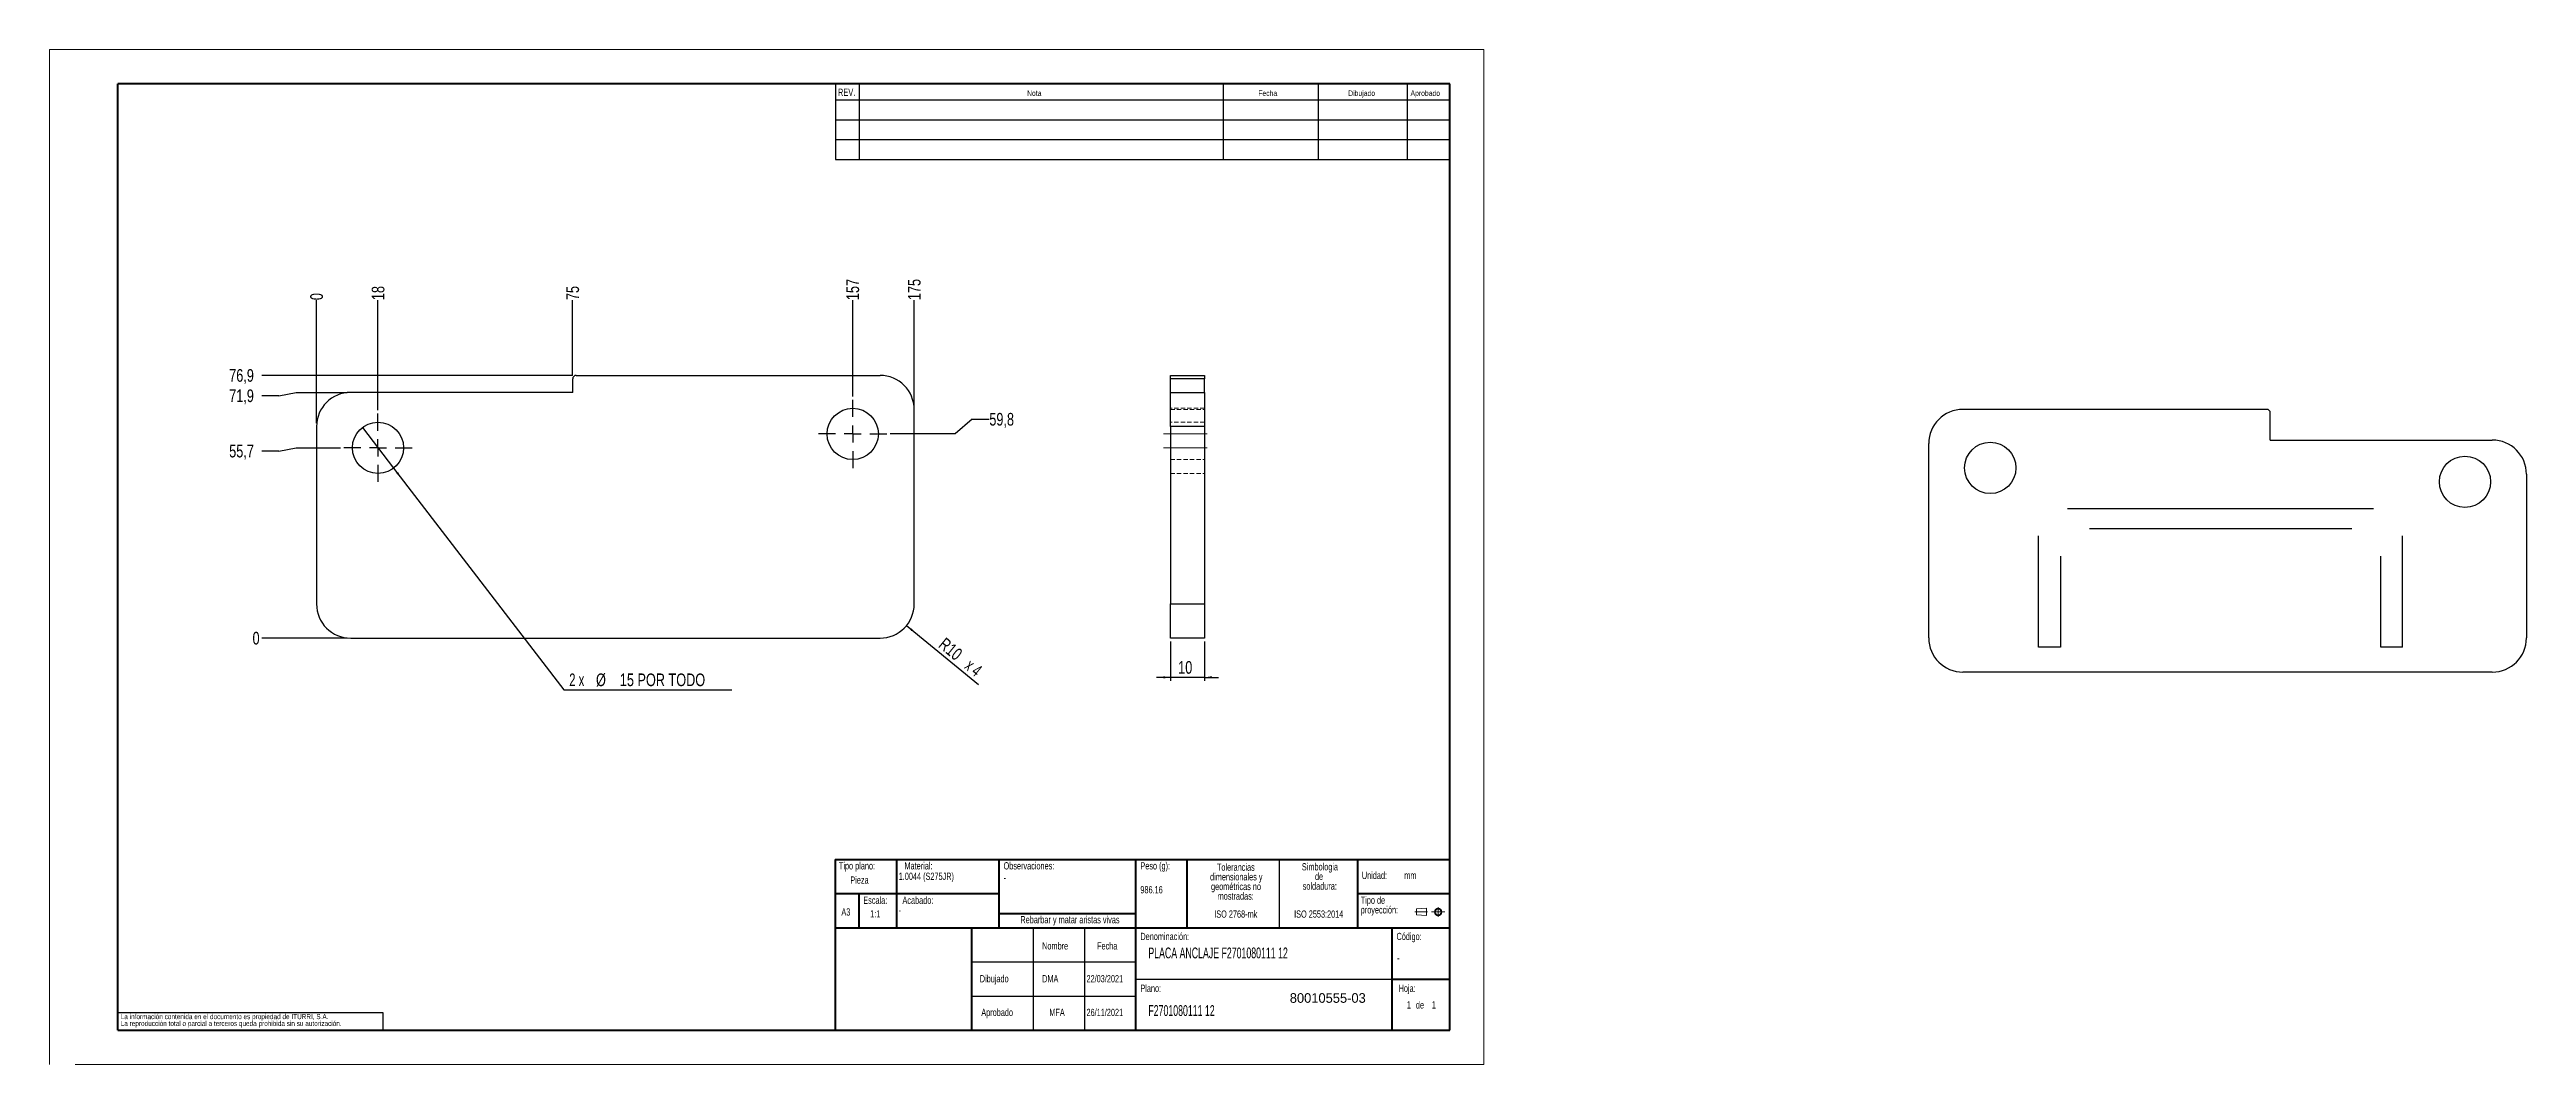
# Model space of a CAD drawing. Header units: millimetres. Extents: x 0 to 725, y 0 to 297.
import ezdxf

# ---------------------------------------------------------------- set-up
doc = ezdxf.new("R2010")
doc.units = ezdxf.units.MM
doc.linetypes.add('CENTERX2', pattern=[20.32, 12.7, -2.54, 2.54, -2.54])
doc.linetypes.add('HIDDEN', pattern=[1.905, 1.27, -0.635])
for name, color, linetype in [('FORMATO', 7, 'Continuous'), ('MARCADO', 6, 'Continuous'), ('SLD-0', 179, 'Continuous')]:
    doc.layers.add(name, color=color, linetype=linetype)
doc.styles.add('SLDTEXTSTYLE0', font='TXT', dxfattribs={"width": 0.605})
doc.styles.add('SLDTEXTSTYLE1', font='TXT', dxfattribs={"width": 0.75})
doc.styles.add('SLDTEXTSTYLE2', font='TXT', dxfattribs={"width": 0.666667})
doc.dimstyles.new('SLDDIMSTYLE0', dxfattribs={"dimtxt": 3.704167, "dimasz": 2.116667, "dimexe": 0, "dimexo": 0.0625, "dimgap": 0.926042, "dimtad": 0, "dimtih": 1, "dimtoh": 1, "dimdec": 0, "dimrnd": 1e-09, "dimdsep": 46, "dimtxsty": 'SLDTEXTSTYLE1', "dimblk1": 'NONE', "dimblk2": 'NONE', "dimsah": 1, "dimcen": 0.09, "dimadec": 0, "dimazin": 2, "dimtfac": 1, "dimtdec": 0, "dimtofl": 0, "dimtmove": 0, "dimatfit": 3, "dimldrblk": 'NONE', "dimfxl": 1, "dimfrac": 2, "dimtolj": 1, "dimtzin": 12, "dimarcsym": 0})
doc.dimstyles.new('SLDDIMSTYLE1', dxfattribs={"dimtxt": 3.704167, "dimasz": 2.116667, "dimexe": 0, "dimexo": 0.0625, "dimgap": 0.926042, "dimtad": 0, "dimtih": 1, "dimtoh": 1, "dimdec": 1, "dimrnd": 1e-09, "dimzin": 12, "dimdsep": 46, "dimtxsty": 'SLDTEXTSTYLE1', "dimblk1": 'NONE', "dimblk2": 'NONE', "dimsah": 1, "dimcen": 0.09, "dimadec": 0, "dimazin": 3, "dimtfac": 1, "dimtdec": 1, "dimtofl": 0, "dimtmove": 0, "dimatfit": 3, "dimldrblk": 'NONE', "dimfxl": 1, "dimfrac": 2, "dimtolj": 1, "dimtzin": 12, "dimarcsym": 0})
doc.dimstyles.new('SLDDIMSTYLE2', dxfattribs={"dimtxt": 3.704167, "dimasz": 2.116667, "dimexe": 0, "dimexo": 0.0625, "dimgap": 0.926042, "dimtad": 0, "dimtih": 1, "dimtoh": 1, "dimdec": 6, "dimrnd": 1e-09, "dimzin": 12, "dimdsep": 46, "dimtxsty": 'SLDTEXTSTYLE1', "dimblk1": 'NONE', "dimsah": 1, "dimcen": 0, "dimadec": 0, "dimazin": 3, "dimtfac": 1, "dimtdec": 1, "dimtmove": 0, "dimatfit": 3, "dimldrblk": 'NONE', "dimfxl": 1, "dimfrac": 2, "dimtolj": 1, "dimtzin": 12, "dimarcsym": 0})
doc.dimstyles.new('SLDDIMSTYLE3', dxfattribs={"dimtxt": 3.704167, "dimasz": 2.116667, "dimexe": 0, "dimexo": 0.0625, "dimgap": 0.926042, "dimtad": 1, "dimdec": 1, "dimrnd": 1e-09, "dimzin": 12, "dimdsep": 46, "dimtxsty": 'SLDTEXTSTYLE1', "dimblk1": 'NONE', "dimblk2": 'NONE', "dimsah": 1, "dimcen": 0, "dimadec": 0, "dimazin": 3, "dimtfac": 1, "dimtdec": 1, "dimtofl": 0, "dimtmove": 0, "dimatfit": 3, "dimldrblk": 'NONE', "dimfxl": 1, "dimfrac": 2, "dimtolj": 1, "dimtzin": 12, "dimarcsym": 0})
doc.dimstyles.new('SLDDIMSTYLE4', dxfattribs={"dimtxt": 3.704167, "dimasz": 2.116667, "dimexe": 0, "dimexo": 0.0625, "dimgap": 0.926042, "dimtad": 1, "dimdec": 1, "dimrnd": 1e-09, "dimzin": 12, "dimdsep": 46, "dimtxsty": 'SLDTEXTSTYLE1', "dimsah": 1, "dimcen": 0.09, "dimadec": 0, "dimazin": 3, "dimtfac": 1, "dimtdec": 1, "dimtmove": 0, "dimatfit": 0, "dimfxl": 1, "dimfrac": 2, "dimtolj": 1, "dimtzin": 12, "dimarcsym": 0})

# ---------------------------------------------------------------- blocks, each defined once
blk = doc.blocks.new('Bloque3')
at = {"color": 7, "linetype": 'CENTERX2', "lineweight": 18}
for p, q in [((397.92, 130.06), (394.8, 130.06)), ((398.88, 130.02), (402.16, 130.02)), ((400.52, 128.85), (400.52, 131.19))]:
    blk.add_line(p, q, dxfattribs=at)
at = {"color": 7, "linetype": 'Continuous', "lineweight": 18}
for p, q in [((397.68, 130.95), (395.23, 130.77)), ((395.23, 130.77), (395.23, 129.34)), ((397.68, 129.16), (395.23, 129.34)), ((397.68, 130.95), (397.68, 129.16))]:
    blk.add_line(p, q, dxfattribs=at)
for radius in [0.892, 0.713]:
    blk.add_circle((400.52, 130.02), radius, dxfattribs=at)
blk = doc.blocks.new('SW_NOTE_0')
at = {"layer": 'SLD-0', "color": 0, "attachment_point": 2, "style": 'SLDTEXTSTYLE0'}
for s, insert, char_height in [('dimensionales y', (7.54, -0.09), 2.1167), ('Tolerancias', (7.41, 2.73), 2.1167), ('geométricas no', (7.46, -2.92), 2.1167), ('mostradas:', (7.38, -5.74), 2.117)]:
    blk.add_mtext(s, dxfattribs=dict(at, insert=insert, char_height=char_height))
blk = doc.blocks.new('SW_NOTE_0_1')
at = {"layer": 'SLD-0', "color": 0, "attachment_point": 1, "style": 'SLDTEXTSTYLE0'}
for s, insert, char_height in [('Tipo de', (0, 2.73), 2.117), ('proyección:', (0, -0.09), 2.1167)]:
    blk.add_mtext(s, dxfattribs=dict(at, insert=insert, char_height=char_height))
blk = doc.blocks.new('SW_NOTE_0_2')
at = {"layer": 'SLD-0', "color": 0, "char_height": 2.117, "attachment_point": 2, "style": 'SLDTEXTSTYLE0'}
for s, insert in [('Simbologia', (7.11, 2.73)), ('de', (6.84, -0.09)), ('soldadura:', (7.06, -2.92))]:
    blk.add_mtext(s, dxfattribs=dict(at, insert=insert))
blk = doc.blocks.new('SW_NOTE_0_3')
at = {"layer": 'SLD-0', "color": 0, "char_height": 1.5, "attachment_point": 1, "style": 'SLDTEXTSTYLE1'}
for s, insert in [('La información contenida en el documento es propiedad de ITURRI, S.A.', (0, 1.93)), ('La reproducción total o parcial a terceros queda prohibida sin su autorización.', (0, -0.07))]:
    blk.add_mtext(s, dxfattribs=dict(at, insert=insert))
blk = doc.blocks.new('SW_NOTE_0_4')
at = {"layer": 'SLD-0', "color": 0, "attachment_point": 2, "style": 'SLDTEXTSTYLE0'}
for s, insert, char_height in [('dimensionales y', (7.54, -0.09), 2.1167), ('Tolerancias', (7.41, 2.73), 2.1167), ('geométricas no', (7.46, -2.92), 2.1167), ('mostradas:', (7.38, -5.74), 2.117)]:
    blk.add_mtext(s, dxfattribs=dict(at, insert=insert, char_height=char_height))
blk = doc.blocks.new('SW_NOTE_0_5')
at = {"layer": 'SLD-0', "color": 0, "attachment_point": 1, "style": 'SLDTEXTSTYLE0'}
for s, insert, char_height in [('Tipo de', (0, 2.73), 2.117), ('proyección:', (0, -0.09), 2.1167)]:
    blk.add_mtext(s, dxfattribs=dict(at, insert=insert, char_height=char_height))
blk = doc.blocks.new('SW_NOTE_0_6')
at = {"layer": 'SLD-0', "color": 0, "char_height": 2.117, "attachment_point": 2, "style": 'SLDTEXTSTYLE0'}
for s, insert in [('Simbologia', (7.11, 2.73)), ('de', (6.84, -0.09)), ('soldadura:', (7.06, -2.92))]:
    blk.add_mtext(s, dxfattribs=dict(at, insert=insert))
blk = doc.blocks.new('SW_NOTE_0_7')
at = {"layer": 'SLD-0', "color": 0, "char_height": 1.5, "attachment_point": 1, "style": 'SLDTEXTSTYLE1'}
for s, insert in [('La información contenida en el documento es propiedad de ITURRI, S.A.', (0, 1.93)), ('La reproducción total o parcial a terceros queda prohibida sin su autorización.', (0, -0.07))]:
    blk.add_mtext(s, dxfattribs=dict(at, insert=insert))
blk = doc.blocks.new('_D')
at = {"layer": 'FORMATO', "transparency": 16777216}
blk.add_line((78.17, 187.66), (78.17, 223.67), dxfattribs=at)
at = {"layer": 'FORMATO', "transparency": 16777216, "insert": (76.34, 223.67), "char_height": 3.7, "attachment_point": 1, "rotation": 90, "style": 'SLDTEXTSTYLE1'}
blk.add_mtext('0', dxfattribs=at)
blk = doc.blocks.new('_None')
blk = doc.blocks.new('_D_1')
at = {"layer": 'FORMATO', "transparency": 16777216}
blk.add_line((96.17, 191.46), (96.17, 223.67), dxfattribs=at)
at = {"layer": 'FORMATO', "transparency": 16777216, "insert": (94.34, 223.67), "char_height": 3.704, "attachment_point": 1, "rotation": 90, "style": 'SLDTEXTSTYLE1'}
blk.add_mtext('18', dxfattribs=at)
blk = doc.blocks.new('_D_2')
at = {"layer": 'FORMATO', "transparency": 16777216}
blk.add_line((153.17, 201.66), (153.17, 223.67), dxfattribs=at)
at = {"layer": 'FORMATO', "transparency": 16777216, "insert": (151.34, 223.67), "char_height": 3.704, "attachment_point": 1, "rotation": 90, "style": 'SLDTEXTSTYLE1'}
blk.add_mtext('75', dxfattribs=at)
blk = doc.blocks.new('_D_3')
at = {"layer": 'FORMATO', "transparency": 16777216}
blk.add_line((235.17, 195.51), (235.17, 223.67), dxfattribs=at)
at = {"layer": 'FORMATO', "transparency": 16777216, "insert": (233.34, 223.67), "char_height": 3.704, "attachment_point": 1, "rotation": 90, "style": 'SLDTEXTSTYLE1'}
blk.add_mtext('157', dxfattribs=at)
blk = doc.blocks.new('_D_4')
at = {"layer": 'FORMATO', "transparency": 16777216}
blk.add_line((253.17, 192.66), (253.17, 223.67), dxfattribs=at)
at = {"layer": 'FORMATO', "transparency": 16777216, "insert": (251.34, 223.67), "char_height": 3.704, "attachment_point": 1, "rotation": 90, "style": 'SLDTEXTSTYLE1'}
blk.add_mtext('175', dxfattribs=at)
blk = doc.blocks.new('_D_5')
at = {"layer": 'FORMATO', "transparency": 16777216}
blk.add_line((87.17, 124.75), (62.17, 124.75), dxfattribs=at)
at = {"layer": 'FORMATO', "transparency": 16777216, "insert": (59.44, 126.59), "char_height": 3.7, "attachment_point": 1, "style": 'SLDTEXTSTYLE1'}
blk.add_mtext('0', dxfattribs=at)
blk = doc.blocks.new('_D_6')
at = {"layer": 'FORMATO', "transparency": 16777216}
for p, q in [((67.17, 179.51), (62.17, 179.51)), ((67.17, 179.51), (72.17, 180.46)), ((72.17, 180.46), (85.17, 180.46))]:
    blk.add_line(p, q, dxfattribs=at)
at = {"layer": 'FORMATO', "transparency": 16777216, "insert": (52.6, 181.34), "char_height": 3.704, "attachment_point": 1, "style": 'SLDTEXTSTYLE1'}
blk.add_mtext('55,7', dxfattribs=at)
blk = doc.blocks.new('_D_7')
at = {"layer": 'FORMATO', "transparency": 16777216}
for p, q in [((270.17, 188.82), (265.17, 184.51)), ((270.17, 188.82), (275.17, 188.82)), ((265.17, 184.51), (246.17, 184.51))]:
    blk.add_line(p, q, dxfattribs=at)
at = {"layer": 'FORMATO', "transparency": 16777216, "insert": (275.17, 190.66), "char_height": 3.704, "attachment_point": 1, "style": 'SLDTEXTSTYLE1'}
blk.add_mtext('59,8', dxfattribs=at)
blk = doc.blocks.new('_D_8')
at = {"layer": 'FORMATO', "transparency": 16777216}
for p, q in [((67.17, 195.71), (72.17, 196.66)), ((72.17, 196.66), (87.17, 196.66)), ((67.17, 195.71), (62.17, 195.71))]:
    blk.add_line(p, q, dxfattribs=at)
at = {"layer": 'FORMATO', "transparency": 16777216, "insert": (52.6, 197.54), "char_height": 3.704, "attachment_point": 1, "style": 'SLDTEXTSTYLE1'}
blk.add_mtext('71,9', dxfattribs=at)
blk = doc.blocks.new('_D_9')
at = {"layer": 'FORMATO', "transparency": 16777216}
blk.add_line((153.17, 201.66), (62.17, 201.66), dxfattribs=at)
at = {"layer": 'FORMATO', "transparency": 16777216, "insert": (52.6, 203.49), "char_height": 3.704, "attachment_point": 1, "style": 'SLDTEXTSTYLE1'}
blk.add_mtext('76,9', dxfattribs=at)
blk = doc.blocks.new('_D_10')
at = {"layer": 'FORMATO', "transparency": 16777216}
for p, q in [((91.6, 186.4), (100.74, 174.51)), ((100.74, 174.51), (150.58, 109.64)), ((150.58, 109.64), (199.76, 109.64))]:
    blk.add_line(p, q, dxfattribs=at)
blk.add_solid([(100.74, 174.51), (101.77, 172.63), (102.29, 173.03)], dxfattribs=at)
at = {"layer": 'FORMATO', "transparency": 16777216, "attachment_point": 1}
for s, insert, char_height, style in [('2 x', (152.17, 114.41), 3.704, 'SLDTEXTSTYLE2'), ('%%c', (160.01, 114.41), 3.704, 'SLDTEXTSTYLE1'), ('15 POR TODO', (166.99, 114.41), 3.7042, 'SLDTEXTSTYLE1')]:
    blk.add_mtext(s, dxfattribs=dict(at, insert=insert, char_height=char_height, style=style))
blk = doc.blocks.new('_D_11')
at = {"layer": 'FORMATO', "color": 7, "transparency": 16777216, "char_height": 3.704, "attachment_point": 1, "rotation": 320.68747}
for s, insert, style in [('R10', (262.37, 125.17), 'SLDTEXTSTYLE1'), ('x 4', (270, 118.92), 'SLDTEXTSTYLE2')]:
    blk.add_mtext(s, dxfattribs=dict(at, insert=insert, style=style))
blk = doc.blocks.new('SW_CENTERMARKSYMBOL_0')
at = {"layer": 'FORMATO', "color": 0}
for p, q in [((0, 5), (0, 10)), ((-5, 0), (-10, 0)), ((0, 0), (-2.5, 0)), ((0, 0), (0, 2.5)), ((0, 0), (0, -2.5)), ((0, 0), (2.5, 0)), ((5, 0), (10, 0)), ((0, -5), (0, -10))]:
    blk.add_line(p, q, dxfattribs=at)
blk = doc.blocks.new('SW_CENTERMARKSYMBOL_1')
at = {"layer": 'FORMATO', "color": 0}
for p, q in [((0, 5), (0, 10)), ((-5, 0), (-10, 0)), ((0, 0), (-2.5, 0)), ((0, 0), (0, 2.5)), ((0, 0), (0, -2.5)), ((0, 0), (2.5, 0)), ((5, 0), (10, 0)), ((0, -5), (0, -10))]:
    blk.add_line(p, q, dxfattribs=at)
blk = doc.blocks.new('_D_12')
at = {"layer": 'FORMATO', "color": 7, "transparency": 16777216}
for p, q in [((328.21, 123.75), (328.21, 112.28)), ((338.21, 123.75), (338.21, 112.28)), ((328.21, 113.28), (324.14, 113.28)), ((338.21, 113.28), (328.21, 113.28)), ((338.21, 113.28), (342.28, 113.28))]:
    blk.add_line(p, q, dxfattribs=at)
for points in [[(328.21, 113.28), (326.09, 113.61), (326.09, 112.95)], [(338.21, 113.28), (340.33, 112.95), (340.33, 113.61)]]:
    blk.add_solid(points, dxfattribs=at)
at = {"layer": 'FORMATO', "color": 7, "transparency": 16777216, "insert": (330.47, 118.05), "char_height": 3.704, "attachment_point": 1, "style": 'SLDTEXTSTYLE1'}
blk.add_mtext('10', dxfattribs=at)

msp = doc.modelspace()

# ---------------------------------------------------------------- linework, layer by layer
at = {"color": 7, "linetype": 'Continuous', "lineweight": 18}
for p, q in [((0, 297), (420, 297)), ((0, 297), (0, -0.0013492)), ((420, 297), (420, 0)), ((7.5306184, 0), (420, 0))]:
    msp.add_line(p, q, dxfattribs=at)
at = {"color": 7, "linetype": 'Continuous', "lineweight": 50}
for p, q in [((410, 287), (20, 287)), ((20, 10), (20, 287)), ((410, 10), (410, 287)), ((230, 60), (410, 60)), ((230, 60), (230, 10)), ((20, 10), (410, 10))]:
    msp.add_line(p, q, dxfattribs=at)
at = {"color": 7, "linetype": 'Continuous', "lineweight": 25}
for p, q in [((153.1741344, 196.6549996), (88.174134, 196.6549996)), ((153.1741344, 196.6549996), (153.1741344, 200.6550002)), ((154.1741346, 201.6550004), (243.1741352, 201.6550004)), ((328.2091346, 201.6550004), (338.2091344, 201.6550004)), ((328.2091346, 200.6550002), (328.2091346, 201.6550004)), ((338.2091344, 200.6550002), (328.2091346, 200.6550002)), ((328.2091346, 196.6549996), (328.2091346, 200.6550002)), ((328.2091346, 196.6549996), (338.2091344, 196.6549996)), ((328.2091346, 186.6549998), (328.2091346, 196.6549996)), ((338.2091344, 201.6550004), (338.2091344, 200.6550002)), ((338.2091344, 196.6549996), (338.2091344, 200.6550002)), ((338.2091344, 196.6549996), (338.2091344, 186.6549998)), ((253.1741331, 134.7549985), (253.1741331, 191.6549997)), ((649.2506426, 191.7111731), (560.250642, 191.7111731)), ((650.2506428, 182.7111723), (650.2506428, 190.711173)), ((78.1741361, 186.6549998), (78.1741361, 134.7549985)), ((338.2091344, 186.6549998), (328.2091346, 186.6549998)), ((328.2091346, 186.6549998), (328.2091346, 134.7549985)), ((338.2091344, 186.6549998), (338.2091344, 134.7549985)), ((550.2506441, 124.8111713), (550.2506441, 181.7111724)), ((650.2506428, 182.7111723), (715.2506411, 182.7111723)), ((725.2506411, 172.7111723), (725.2506411, 124.8111713)), ((328.2091346, 134.7549985), (338.2091344, 134.7549985)), ((328.2091346, 124.7550006), (328.2091346, 134.7549985)), ((338.2091344, 134.7549985), (338.2091344, 124.7550006)), ((88.174134, 124.7550006), (243.1741352, 124.7550006)), ((338.2091344, 124.7550006), (328.2091346, 124.7550006)), ((715.2506432, 114.8111734), (560.250642, 114.8111734))]:
    msp.add_line(p, q, dxfattribs=at)
at = {"color": 7, "linetype": 'HIDDEN', "lineweight": 18}
for p, q in [((338.2091344, 192.0149996), (328.2091346, 192.0149996)), ((328.2091346, 191.6549997), (338.2091344, 191.6549997)), ((338.2091344, 187.9550004), (328.2091346, 187.9550004)), ((328.2091346, 177.015), (338.2091344, 177.015)), ((328.2091346, 172.955), (338.2091344, 172.955)), ((338.2091344, 134.7549985), (328.2091346, 134.7549985))]:
    msp.add_line(p, q, dxfattribs=at)
at = {"color": 7, "linetype": 'Continuous', "lineweight": 25}
for centre in [(235.1741346, 184.515), (96.1741346, 180.455), (568.2506426, 174.5711728), (707.2506426, 170.5111728)]:
    msp.add_circle(centre, 7.5, dxfattribs=at)
for centre, radius, start, end in [((88.1741346, 186.655), 10, 90, 180), ((154.1741346, 200.655), 1, 90, 180), ((243.1741346, 191.655), 10, 0, 90), ((560.2506426, 181.7111728), 10, 90, 180), ((649.2506426, 190.7111728), 1, 0, 90), ((715.2506411, 172.7111723), 10, 0, 90), ((88.1741346, 134.755), 10, 180, 270), ((243.1741346, 134.755), 10, 270, 0), ((560.2506426, 124.8111728), 10, 180, 270), ((715.2506426, 124.8111728), 10, 270, 0)]:
    msp.add_arc(centre, radius, start, end, dxfattribs=at)
at = {"layer": 'FORMATO'}
for p, q in [((230.0914672, 287), (410, 287)), ((230.0914672, 287), (230.0914672, 264.8655853)), ((237.033566, 287), (237.033566, 264.8655853)), ((343.6570514, 287), (343.6570514, 264.8655853)), ((371.4622379, 287), (371.4622379, 264.8655853)), ((397.5127429, 287), (397.5127429, 264.8655853)), ((410, 287), (410, 264.8655853)), ((230.0914672, 282.2655853), (410, 282.2655853)), ((230.0914672, 276.4655853), (410, 276.4655853)), ((230.0914672, 270.6655853), (410, 270.6655853)), ((230.0914672, 264.8655853), (410, 264.8655853))]:
    msp.add_line(p, q, dxfattribs=at)
at = {"layer": 'FORMATO', "linetype": 'CENTERX2', "lineweight": 18}
for p, q in [((326.2091346, 184.515), (340.2091346, 184.515)), ((326.2091346, 180.455), (340.2091346, 180.455))]:
    msp.add_line(p, q, dxfattribs=at)
at = {"layer": 'FORMATO', "color": 7}
msp.add_line((250.9111511, 128.4194987), (271.9842225, 111.1636908), dxfattribs=at)
msp.add_solid([(250.9111511, 128.4194987), (252.3425097, 126.8265353), (252.7551295, 127.3304333)], dxfattribs=at)
at = {"layer": 'MARCADO'}
for p, q in [((590.9024939, 162.7111714), (680.4679274, 162.7111714)), ((582.3724545, 122.1199185), (582.3724545, 154.7111738)), ((674.070397, 156.7111742), (597.3000243, 156.7111742)), ((688.997963, 122.1199185), (688.997963, 154.7111738)), ((588.7699887, 148.7111729), (588.7699887, 122.1199185)), ((682.6004326, 122.1199185), (682.6004326, 148.7111729)), ((588.7699887, 122.1199185), (582.3724545, 122.1199185)), ((688.997963, 122.1199185), (682.6004326, 122.1199185))]:
    msp.add_line(p, q, dxfattribs=at)
at = {"layer": 'SLD-0', "lineweight": 50}
for p, q in [((248, 60), (248, 40)), ((278, 60), (278, 40)), ((318, 60), (318, 40)), ((333, 60), (333, 40)), ((383, 60), (383, 40)), ((230, 50), (248, 50)), ((237, 50), (237, 40)), ((248, 50), (278, 50)), ((278, 44.1579283), (318, 44.1579283)), ((383, 50), (410, 50)), ((230, 40), (410, 40)), ((270, 40), (270, 10)), ((318, 40), (318, 10)), ((393, 40), (393, 10)), ((393, 25), (410, 25))]:
    msp.add_line(p, q, dxfattribs=at)
at = {"layer": 'SLD-0'}
for p, q in [((360.0817104, 60), (360.0817104, 40)), ((288, 40), (288, 10)), ((303, 40), (303, 10)), ((270, 30), (318, 30)), ((318, 25), (393, 25)), ((20.0022181, 15.2451547), (97.6286732, 15.2451547)), ((97.6286732, 15.2451547), (97.6286732, 10)), ((270, 20), (318, 20))]:
    msp.add_line(p, q, dxfattribs=at)

# ---------------------------------------------------------------- block references
at = {"color": 7, "linetype": 'Continuous', "xscale": 1.2, "yscale": 1.2, "zscale": 1.2}
msp.add_blockref('Bloque3', (-74.0107556, -111.4075522), dxfattribs=at)
msp.add_blockref('Bloque3', (-74.0107556, -111.4075522), dxfattribs=at)
at = {"layer": 'FORMATO'}
for name, p in [('SW_CENTERMARKSYMBOL_1', (96.1741346, 180.455)), ('SW_CENTERMARKSYMBOL_0', (235.1741346, 184.515))]:
    msp.add_blockref(name, p, dxfattribs=at)
at = {"layer": 'SLD-0'}
for name, p in [('SW_NOTE_0', (339.9454214, 56.0559764)), ('SW_NOTE_0_4', (339.9454214, 56.0559764)), ('SW_NOTE_0_2', (364.8731216, 56.1655427)), ('SW_NOTE_0_6', (364.8731216, 56.1655427)), ('SW_NOTE_0_1', (383.9139954, 46.3909454)), ('SW_NOTE_0_5', (383.9139954, 46.3909454)), ('SW_NOTE_0_3', (20.8378339, 12.8192045)), ('SW_NOTE_0_7', (20.8378339, 12.8192045))]:
    msp.add_blockref(name, p, dxfattribs=at)

# ---------------------------------------------------------------- texts
at = {"insert": (363.1476169, 20.8546627), "char_height": 2.822222222, "attachment_point": 1}
msp.add_mtext_dynamic_manual_height_columns('80010555-03', width=29.852383063, gutter_width=14.1111111, heights=[0], dxfattribs=at)
at = {"layer": 'FORMATO', "attachment_point": 1, "style": 'SLDTEXTSTYLE1'}
for s, insert, char_height in [('REV.', (230.8356964, 285.5521402), 2.11666667), ('Nota', (286.2243836, 285.0258187), 1.5875), ('Fecha', (353.9264063, 285.0258187), 1.5875), ('Dibujado', (380.2608472, 285.0258187), 1.5875), ('Aprobado', (398.510071, 285.0258187), 1.5875)]:
    msp.add_mtext(s, dxfattribs=dict(at, insert=insert, char_height=char_height))
at = {"layer": 'SLD-0', "style": 'SLDTEXTSTYLE0'}
for s, insert, char_height, attachment_point in [('Tipo plano:', (231.1292908, 59.1808646), 2.116666667, 1), ('Tipo plano:', (231.1292908, 59.1808646), 2.116666667, 1), ('Material:', (250.3296691, 59.1808646), 2.11666667, 1), ('Material:', (250.3296691, 59.1808646), 2.11666667, 1), ('Observaciones:', (279.3386151, 59.1808646), 2.116666667, 1), ('Observaciones:', (279.3386151, 59.1808646), 2.116666667, 1), ('Peso (g):', (319.4030594, 59.1808646), 2.11666667, 1), ('Peso (g):', (319.4030594, 59.1808646), 2.11666667, 1), ('Pieza', (234.4725947, 55.0191957), 2.11666667, 1), ('Pieza', (234.4725947, 55.0191957), 2.11666667, 1), ('1.0044 (S275JR)', (248.6348285, 56.1057588), 2.116666667, 1), ('1.0044 (S275JR)', (248.6348285, 56.1057588), 2.116666667, 1), ('-', (279.3386151, 55.7181158), 2.1166667, 1), ('-', (279.3386151, 55.7181158), 2.1166667, 1), ('986.16', (319.4030594, 52.1813088), 2.11666667, 1), ('986.16', (319.4030594, 52.1813088), 2.11666667, 1), ('Unidad:', (384.2461492, 56.3706281), 2.11666667, 1), ('Unidad:', (384.2461492, 56.3706281), 2.11666667, 1), ('mm', (396.6621778, 56.3706281), 2.11666667, 1), ('mm', (396.6621778, 56.3706281), 2.11666667, 1), ('A3', (231.8593489, 45.6743677), 2.11666667, 1), ('A3', (231.8593489, 45.6743677), 2.11666667, 1), ('Escala:', (238.263105, 49.1014685), 2.11666667, 1), ('Escala:', (238.263105, 49.1014685), 2.11666667, 1), ('1:1', (240.2902322, 45.1347448), 2.11666667, 1), ('1:1', (240.2902322, 45.1347448), 2.11666667, 1), ('-', (248.6348285, 46.175725), 2.1166667, 1), ('-', (248.6348285, 46.175725), 2.1166667, 1), ('Acabado:', (249.7382769, 49.1014685), 2.11666667, 1), ('Acabado:', (249.7382769, 49.1014685), 2.11666667, 1), ('Rebarbar y matar aristas vivas', (298.7854901, 43.4237297), 2.116666667, 2), ('Rebarbar y matar aristas vivas', (298.7854901, 43.4237297), 2.116666667, 2), ('ISO 2768-mk', (347.3366056, 45.0600174), 2.116666667, 2), ('ISO 2768-mk', (347.3366056, 45.0600174), 2.116666667, 2), ('ISO 2553:2014', (371.6253871, 45.0600174), 2.116666667, 2), ('ISO 2553:2014', (371.6253871, 45.0600174), 2.116666667, 2), ('Denominación:', (319.4030594, 38.5143113), 2.116666667, 1), ('Denominación:', (319.4030594, 38.5143113), 2.116666667, 1), ('Código:', (394.3979394, 38.5143113), 2.11666667, 1), ('Código:', (394.3979394, 38.5143113), 2.11666667, 1), ('Nombre', (290.6377459, 35.7548338), 2.11666667, 1), ('Nombre', (290.6377459, 35.7548338), 2.11666667, 1), ('Fecha', (306.7083309, 35.7548338), 2.11666667, 1), ('Fecha', (306.7083309, 35.7548338), 2.11666667, 1), ('PLACA ANCLAJE F2701080111 12', (321.7389698, 34.2173321), 3.175, 1), ('PLACA ANCLAJE F2701080111 12', (321.7389698, 34.2173321), 3.175, 1), ('-', (394.586386, 32.1931686), 2.1166667, 1), ('-', (394.586386, 32.1931686), 2.1166667, 1), ('Dibujado', (272.3731861, 26.1403087), 2.11666667, 1), ('Dibujado', (272.3731861, 26.1403087), 2.11666667, 1), ('DMA', (290.6377459, 26.1403088), 2.11666667, 1), ('22/03/2021', (303.6286535, 26.1403088), 2.11666667, 1), ('Plano:', (319.4030594, 23.3382675), 2.11666667, 1), ('Plano:', (319.4030594, 23.3382675), 2.11666667, 1), ('Hoja:', (395.0139177, 23.3382675), 2.11666667, 1), ('Hoja:', (395.0139177, 23.3382675), 2.11666667, 1), ('Aprobado', (272.8245418, 16.2823587), 2.11666667, 1), ('Aprobado', (272.8245418, 16.2823587), 2.11666667, 1), ('MFA', (292.7350585, 16.2823587), 2.11666667, 1), ('26/11/2021', (303.6286535, 16.2823587), 2.11666667, 1), ('F2701080111 12', (321.7389698, 17.3467609), 3.175, 1), ('F2701080111 12', (321.7389698, 17.3467609), 3.175, 1), ('1', (397.4127138, 18.4749038), 2.1166667, 1), ('1', (397.4127138, 18.4749038), 2.1166667, 1), ('1', (397.4127138, 18.4749038), 2.1166667, 1), ('1', (397.4127138, 18.4749038), 2.1166667, 1), ('de', (400.0775025, 18.4749037), 2.11666667, 1), ('de', (400.0775025, 18.4749037), 2.11666667, 1), ('de', (400.0775025, 18.4749037), 2.11666667, 1), ('de', (400.0775025, 18.4749037), 2.11666667, 1), ('1', (404.7307995, 18.4749038), 2.1166667, 1), ('1', (404.7307995, 18.4749038), 2.1166667, 1), ('1', (404.7307995, 18.4749038), 2.1166667, 1), ('1', (404.7307995, 18.4749038), 2.1166667, 1)]:
    msp.add_mtext(s, dxfattribs=dict(at, insert=insert, char_height=char_height, attachment_point=attachment_point))

# ---------------------------------------------------------------- dimensions: what is measured, and where the dimension line sits
at = {"layer": 'FORMATO'}
for feature_location, offset, dtype, origin, dimstyle, picture, middle in [((235.1741346, 194.515), (0, 29.1575372), 1, (78.1741346, 186.655), 'SLDDIMSTYLE1', '_D_3', (235.1741346, 227.7779887)), ((253.1741346, 191.655), (0, 32.0175372), 1, (78.1741346, 186.655), 'SLDDIMSTYLE1', '_D_4', (253.1741346, 227.7779887)), ((78.1741346154, 186.655), (0, 37.0175371554), 1, (78.1741346154, 186.655), 'SLDDIMSTYLE0', '_D', (78.1741346154, 225.0410209167)), ((96.1741346, 190.455), (0, 33.2175372), 1, (78.1741346, 186.655), 'SLDDIMSTYLE1', '_D_1', (96.1741346, 226.4095047)), ((153.1741346, 200.655), (0, 23.0175372), 1, (78.1741346, 186.655), 'SLDDIMSTYLE1', '_D_2', (153.1741346, 226.4095047)), ((154.1741346, 201.655), (-92, 0), 0, (88.1741346, 124.755), 'SLDDIMSTYLE1', '_D_9', (57.3861564, 201.655)), ((88.1741346, 196.655), (-26, -0.9443644), 0, (88.1741346, 124.755), 'SLDDIMSTYLE1', '_D_8', (57.3861564, 195.7106356)), ((245.1741346, 184.515), (30, 4.309287), 0, (88.1741346, 124.755), 'SLDDIMSTYLE1', '_D_7', (279.9621129, 188.824287)), ((86.1741346, 180.455), (-24, -0.9421822), 0, (88.1741346, 124.755), 'SLDDIMSTYLE1', '_D_6', (57.3861564, 179.5128178)), ((88.1741346154, 124.755), (-26, 0), 0, (88.1741346154, 124.755), 'SLDDIMSTYLE0', '_D_5', (60.8056508541, 124.755))]:
    dim = msp.add_ordinate_dim(feature_location=feature_location, offset=offset, dtype=dtype, origin=origin, dimstyle=dimstyle, dxfattribs=at)
    dim.commit()
    dim.dimension.update_dxf_attribs({"geometry": picture, "text_midpoint": middle})
dim = msp.add_diameter_dim_2p(p1=(91.6047983, 186.4023663), p2=(100.743471, 174.5076337), text='2 x <> POR TODO\\P', dimstyle='SLDDIMSTYLE2', dxfattribs=at)
dim.commit()
dim.dimension.update_dxf_attribs({"geometry": '_D_10', "text_midpoint": (175.9630693, 112.5803927), "dimtype": 163})
at = {"layer": 'FORMATO', "color": 7}
dim = msp.add_radius_dim(center=(243.1741346, 134.755), mpoint=(0, 0), text='<> x 4', dimstyle='SLDDIMSTYLE3', dxfattribs=at)
dim.commit()
dim.dimension.update_dxf_attribs({"geometry": '_D_11', "text_midpoint": (265.8444901, 116.1912466), "dimtype": 164})
dim = msp.add_linear_dim(base=(328.2091346, 113.2798312), p1=(338.2091346, 124.755), p2=(328.2091346, 124.755), dimstyle='SLDDIMSTYLE4', dxfattribs=at)
dim.commit()
dim.dimension.update_dxf_attribs({"geometry": '_D_12', "text_midpoint": (333.2091346, 113.2798312), "dimtype": 160})

doc.saveas('drawing.dxf')
